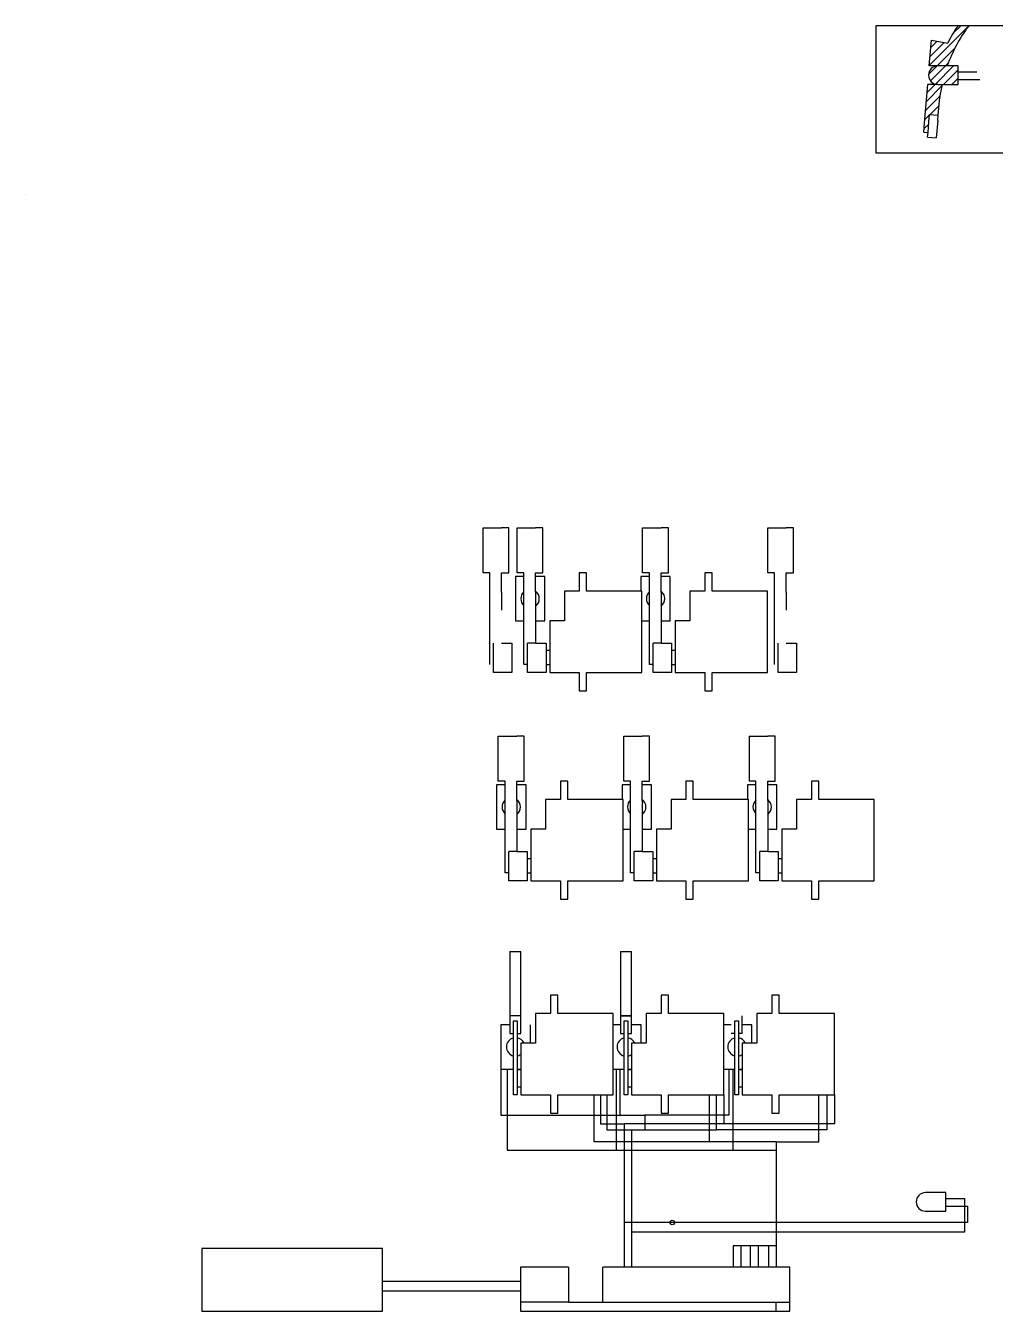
# Model space of a CAD drawing. Header units: millimetres. Extents: x 87 to 257, y -5 to 54.
# Drawn here: x 214.7 to 240.98, y -0.48 to 34.36 of the extents above; entities that cross this region are included whole.
import ezdxf

# ---------------------------------------------------------------- set-up
doc = ezdxf.new("R2010")
doc.units = ezdxf.units.MM
for name, color, linetype, transparency in [('5V', 30, 'Continuous', 0.1), ('GND', 251, 'Continuous', 0.1), ('Pins', 230, 'Continuous', 0.1), ('sezione', 90, 'Continuous', 0.1)]:
    doc.layers.add(name, color=color, linetype=linetype, transparency=transparency)
for name, color, linetype in [('components', 10, 'Continuous'), ('Layer1', 151, 'Continuous'), ('scatola', 255, 'Continuous')]:
    doc.layers.add(name, color=color, linetype=linetype)
pattern_1 = [(45, (53.01567, 0), (-0.1122532, 0.1122532), [])]

msp = doc.modelspace()

# ---------------------------------------------------------------- hatches: boundary and pattern name
at = {"layer": 'components'}
h = msp.add_hatch(dxfattribs=at)
h.set_pattern_fill('ANSI31', color=256, scale=0.05)
h.set_pattern_definition(pattern_1)
h.paths.add_polyline_path([(239.96843, 33.26956), (239.41732, 33.26956, 0.3675249), (239.17059, 33.05988), (239.16732, 33.01956, 0.41421356), (239.41732, 32.76956), (239.96843, 32.76956)])
at = {"layer": 'sezione'}
h = msp.add_hatch(dxfattribs=at)
h.set_pattern_fill('ANSI31', color=256, scale=0.05)
h.set_pattern_definition(pattern_1)
h.paths.add_polyline_path([(240.25533, 34.35977), (239.96634, 34.35977, 0.03115271), (239.68654, 33.88887), (239.24441, 33.96927), (239.17059, 33.05988, -0.3675249), (239.41732, 33.26956), (239.67563, 33.26956, -0.07453716)])
edge = h.paths.add_edge_path()
edge.add_line((239.53323, 32.76956), (239.14703, 32.76956))
edge.add_line((239.14703, 32.76956), (239.06185, 31.72017))
edge.add_line((239.06185, 31.72017), (239.04214, 31.47747))
edge.add_line((239.04214, 31.47747), (239.1538, 31.4684))
edge.add_line((239.1538, 31.4684), (239.17688, 31.75275))
edge.add_line((239.17688, 31.75275), (239.19347, 31.95713))
edge.add_line((239.19347, 31.95713), (239.42829, 31.93807))
edge.add_line((239.42829, 31.93807), (239.47199, 32.41703))
edge.add_arc((243.60177, 31.88114), 4.16441, 167.682049, 172.606525, ccw=False)

# ---------------------------------------------------------------- linework, layer by layer
at = {"layer": '5V'}
for p, q in [((230.28148, 5.3889), (230.28148, 4.60272)), ((233.61862, 5.3889), (233.61862, 4.60272)), ((236.61862, 5.3889), (236.61862, 4.60272)), ((230.28148, 4.60272), (230.9233, 4.60272)), ((230.9233, 4.60272), (230.9233, 0.72185)), ((236.61862, 4.60272), (230.9233, 4.60272)), ((240.22175, 2.36917), (240.22175, 1.92977)), ((232.2243, 1.92977), (230.9233, 1.92977)), ((240.22175, 1.92977), (232.2243, 1.92977)), ((224.37067, 0.33708), (228.10909, 0.33708))]:
    msp.add_line(p, q, dxfattribs=at)
at = {"layer": 'components'}
for p, q in [((239.96843, 33.26956), (239.41732, 33.26956)), ((239.96843, 32.76956), (239.96843, 33.26956)), ((239.96843, 33.11296), (240.4787, 33.11296)), ((239.41732, 32.76956), (239.96843, 32.76956)), ((239.96843, 32.90231), (240.55447, 32.90231)), ((227.96994, 19.43389), (227.96994, 18.23389)), ((228.20105, 19.43389), (227.96994, 19.43389)), ((228.76994, 19.43389), (228.51847, 19.43389)), ((228.76994, 18.23389), (228.76994, 19.43389)), ((231.36994, 19.43389), (231.36994, 19.03389)), ((231.60105, 19.43389), (231.36994, 19.43389)), ((232.16994, 19.43389), (231.91847, 19.43389)), ((232.16994, 18.23389), (232.16994, 19.43389)), ((228.30105, 18.767), (228.30105, 18.767)), ((231.70105, 18.767), (231.70105, 18.767)), ((227.96994, 18.23389), (228.20105, 18.23389)), ((228.51847, 18.23389), (228.76994, 18.23389)), ((231.40105, 18.23389), (231.60105, 18.23389)), ((231.91847, 18.23389), (232.16994, 18.23389)), ((227.37741, 16.83389), (227.37741, 17.62559)), ((227.59482, 17.62559), (227.87741, 17.62559)), ((228.30105, 16.83389), (228.30105, 17.62559)), ((228.51847, 17.62559), (228.80105, 17.62559)), ((228.90105, 17.42555), (228.80105, 17.42555)), ((231.70105, 16.83389), (231.70105, 17.62559)), ((231.91847, 17.62559), (232.20105, 17.62559)), ((232.30105, 17.42555), (232.20105, 17.42555)), ((235.09144, 16.83389), (235.09144, 17.62559)), ((235.30886, 17.62559), (235.59144, 17.62559)), ((227.77741, 16.83389), (227.37741, 16.83389)), ((228.70105, 16.83389), (228.30105, 16.83389)), ((228.80105, 17.04634), (228.90105, 17.04634)), ((232.10105, 16.83389), (231.70105, 16.83389)), ((232.20105, 17.04634), (232.30105, 17.04634)), ((235.49144, 16.83389), (235.09144, 16.83389)), ((227.46033, 13.78896), (227.46033, 12.58896)), ((227.69144, 13.78896), (227.46033, 13.78896)), ((228.26033, 13.78896), (228.00886, 13.78896)), ((228.26033, 12.58896), (228.26033, 13.78896)), ((230.86033, 13.78896), (230.86033, 13.38896)), ((231.09144, 13.78896), (230.86033, 13.78896)), ((231.66033, 13.78896), (231.40886, 13.78896)), ((231.66033, 12.58896), (231.66033, 13.78896)), ((234.49144, 13.78896), (234.26033, 13.78896)), ((234.26033, 13.78896), (234.26033, 13.38896)), ((235.06033, 13.78896), (234.80886, 13.78896)), ((235.06033, 12.58896), (235.06033, 13.78896)), ((227.79144, 13.12207), (227.79144, 13.12207)), ((231.19144, 13.12207), (231.19144, 13.12207)), ((234.59144, 13.12207), (234.59144, 13.12207)), ((227.46033, 12.58896), (227.69144, 12.58896)), ((228.00886, 12.58896), (228.26033, 12.58896)), ((230.89144, 12.58896), (231.09144, 12.58896)), ((231.40886, 12.58896), (231.66033, 12.58896)), ((234.29144, 12.58896), (234.49144, 12.58896)), ((234.80886, 12.58896), (235.06033, 12.58896)), ((227.79144, 11.18896), (227.79144, 11.98066)), ((228.00886, 11.98066), (228.29144, 11.98066)), ((231.19144, 11.18896), (231.19144, 11.98066)), ((231.40886, 11.98066), (231.69144, 11.98066)), ((234.59144, 11.18896), (234.59144, 11.98066)), ((234.80886, 11.98066), (235.09144, 11.98066)), ((228.39144, 11.78062), (228.29144, 11.78062)), ((231.79144, 11.78062), (231.69144, 11.78062)), ((235.19144, 11.78062), (235.09144, 11.78062)), ((228.19144, 11.18896), (227.79144, 11.18896)), ((228.29144, 11.40141), (228.39144, 11.40141)), ((231.59144, 11.18896), (231.19144, 11.18896)), ((231.69144, 11.40141), (231.79144, 11.40141)), ((234.99144, 11.18896), (234.59144, 11.18896)), ((235.09144, 11.40141), (235.19144, 11.40141)), ((227.81862, 7.28756), (227.57615, 7.28756)), ((227.57615, 7.28756), (227.57615, 6.08756)), ((228.37615, 6.7889), (228.37615, 7.28756)), ((230.81862, 7.28756), (230.61862, 7.28756)), ((231.37615, 7.28756), (231.11862, 7.28756)), ((231.37615, 6.7889), (231.37615, 7.28756)), ((233.81862, 7.28756), (233.61862, 7.28756)), ((234.37615, 7.28756), (234.11862, 7.28756)), ((234.37615, 6.7889), (234.37615, 7.28756)), ((227.57615, 6.08756), (227.91862, 6.08756)), ((228.01862, 6.08756), (228.11862, 6.08756)), ((228.11862, 6.06108), (228.01862, 6.06108)), ((230.61862, 6.08756), (230.91862, 6.08756)), ((231.01862, 6.08756), (231.11862, 6.08756)), ((231.11862, 6.06108), (231.01862, 6.06108)), ((233.61862, 6.08756), (233.91862, 6.08756)), ((234.01862, 6.08756), (234.11862, 6.08756)), ((234.11862, 6.06108), (234.01862, 6.06108)), ((228.01862, 5.60136), (228.11862, 5.60136)), ((231.01862, 5.60136), (231.11862, 5.60136)), ((234.01862, 5.60136), (234.11862, 5.60136)), ((238.83571, 2.50994), (238.83571, 2.46291)), ((239.63571, 2.73642), (239.0846, 2.73642)), ((239.63571, 2.23642), (239.63571, 2.73642)), ((239.63571, 2.57982), (240.14598, 2.57982)), ((239.0846, 2.23642), (239.63571, 2.23642)), ((239.63571, 2.36917), (240.22175, 2.36917)), ((224.37067, 1.22185), (219.47067, 1.22185)), ((219.47067, 1.22185), (219.47067, -0.47815)), ((224.37067, -0.47815), (224.37067, 1.22185)), ((228.10909, 0.72185), (228.10909, -0.47815)), ((229.41396, 0.72185), (228.10909, 0.72185)), ((229.41396, 0.72185), (229.41396, -0.23441)), ((235.40909, 0.72185), (230.34196, 0.72185)), ((230.34196, -0.23441), (230.34196, 0.72185)), ((235.40909, -0.47815), (235.40909, 0.72185)), ((229.41396, -0.23441), (228.10909, -0.23441)), ((229.41396, -0.23441), (235.40909, -0.23441)), ((235.03353, -0.23441), (235.03353, -0.47815)), ((219.47067, -0.47815), (224.37067, -0.47815)), ((228.10909, -0.47815), (235.40909, -0.47815))]:
    msp.add_line(p, q, dxfattribs=at)
for points in [[(231.40105, 19.03389), (229.90105, 19.03389), (229.90105, 19.53389), (229.70105, 19.53389), (229.70105, 19.03389), (229.30105, 19.03389), (229.30105, 18.23389), (228.90105, 18.23389), (228.90105, 16.83389), (229.70105, 16.83389), (229.70105, 16.33389), (229.90105, 16.33389), (229.90105, 16.83389), (231.40105, 16.83389), (231.40105, 19.03389)], [(234.80105, 19.03389), (233.30105, 19.03389), (233.30105, 19.53389), (233.10105, 19.53389), (233.10105, 19.03389), (232.70105, 19.03389), (232.70105, 18.23389), (232.30105, 18.23389), (232.30105, 16.83389), (233.10105, 16.83389), (233.10105, 16.33389), (233.30105, 16.33389), (233.30105, 16.83389), (234.80105, 16.83389), (234.80105, 19.03389)], [(227.87741, 17.62559), (227.87741, 16.83389), (227.77741, 16.83389)], [(228.80105, 17.62559), (228.80105, 16.83389), (228.70105, 16.83389)], [(232.20105, 17.62559), (232.20105, 16.83389), (232.10105, 16.83389)], [(235.59144, 17.62559), (235.59144, 16.83389), (235.49144, 16.83389)], [(230.89144, 13.38896), (229.39144, 13.38896), (229.39144, 13.88896), (229.19144, 13.88896), (229.19144, 13.38896), (228.79144, 13.38896), (228.79144, 12.58896), (228.39144, 12.58896), (228.39144, 11.18896), (229.19144, 11.18896), (229.19144, 10.68896), (229.39144, 10.68896), (229.39144, 11.18896), (230.89144, 11.18896), (230.89144, 13.38896)], [(234.29144, 13.38896), (232.79144, 13.38896), (232.79144, 13.88896), (232.59144, 13.88896), (232.59144, 13.38896), (232.19144, 13.38896), (232.19144, 12.58896), (231.79144, 12.58896), (231.79144, 11.18896), (232.59144, 11.18896), (232.59144, 10.68896), (232.79144, 10.68896), (232.79144, 11.18896), (234.29144, 11.18896), (234.29144, 13.38896)], [(237.69144, 13.38896), (236.19144, 13.38896), (236.19144, 13.88896), (235.99144, 13.88896), (235.99144, 13.38896), (235.59144, 13.38896), (235.59144, 12.58896), (235.19144, 12.58896), (235.19144, 11.18896), (235.99144, 11.18896), (235.99144, 10.68896), (236.19144, 10.68896), (236.19144, 11.18896), (237.69144, 11.18896), (237.69144, 13.38896)], [(228.29144, 11.98066), (228.29144, 11.18896), (228.19144, 11.18896)], [(231.69144, 11.98066), (231.69144, 11.18896), (231.59144, 11.18896)], [(235.09144, 11.98066), (235.09144, 11.18896), (234.99144, 11.18896)], [(230.61862, 7.5889), (229.11862, 7.5889), (229.11862, 8.0889), (228.91862, 8.0889), (228.91862, 7.5889), (228.51862, 7.5889), (228.51862, 6.7889), (228.11862, 6.7889), (228.11862, 5.3889), (228.91862, 5.3889), (228.91862, 4.8889), (229.11862, 4.8889), (229.11862, 5.3889), (230.61862, 5.3889), (230.61862, 7.5889)], [(233.61862, 7.5889), (232.11862, 7.5889), (232.11862, 8.0889), (231.91862, 8.0889), (231.91862, 7.5889), (231.51862, 7.5889), (231.51862, 6.7889), (231.11862, 6.7889), (231.11862, 5.3889), (231.91862, 5.3889), (231.91862, 4.8889), (232.11862, 4.8889), (232.11862, 5.3889), (233.61862, 5.3889), (233.61862, 7.5889)], [(236.61862, 7.5889), (235.11862, 7.5889), (235.11862, 8.0889), (234.91862, 8.0889), (234.91862, 7.5889), (234.51862, 7.5889), (234.51862, 6.7889), (234.11862, 6.7889), (234.11862, 5.3889), (234.91862, 5.3889), (234.91862, 4.8889), (235.11862, 4.8889), (235.11862, 5.3889), (236.61862, 5.3889), (236.61862, 7.5889)], [(227.91862, 5.3889), (227.91862, 7.3889), (228.01862, 7.3889), (228.01862, 5.3889), (227.91862, 5.3889)], [(230.91862, 5.3889), (230.91862, 7.3889), (231.01862, 7.3889), (231.01862, 5.3889), (230.91862, 5.3889)], [(233.91862, 5.3889), (233.91862, 7.3889), (234.01862, 7.3889), (234.01862, 5.3889), (233.91862, 5.3889)]]:
    msp.add_lwpolyline(points, dxfattribs=at)
for centre, start, end in [((239.41732, 33.01956), 90, 270), ((228.36994, 18.83389), 132.497869, 227.502131), ((228.36994, 18.83389), 306.448671, 53.551329), ((231.76994, 18.83389), 132.497869, 227.502131), ((231.76994, 18.83389), 306.448671, 53.551329), ((227.86033, 13.18896), 132.497869, 227.502131), ((227.86033, 13.18896), 306.448671, 53.551329), ((231.26033, 13.18896), 132.497869, 227.502131), ((231.26033, 13.18896), 306.448671, 53.551329), ((234.66033, 13.18896), 132.497869, 227.502131), ((234.66033, 13.18896), 306.448671, 53.551329), ((227.97615, 6.68756), 103.303029, 256.696971), ((227.97615, 6.68756), 23.915311, 80.218064), ((230.97615, 6.68756), 103.303029, 256.696971), ((230.97615, 6.68756), 23.915311, 80.218064), ((233.97615, 6.68756), 103.303029, 256.696971), ((233.97615, 6.68756), 23.915311, 80.218064), ((227.97615, 6.68756), 279.781936, 304.74317), ((230.97615, 6.68756), 279.781936, 304.74317), ((233.97615, 6.68756), 279.781936, 304.74317), ((239.0846, 2.48642), 90, 270)]:
    msp.add_arc(centre, 0.25, start, end, dxfattribs=at)
at = {"layer": 'GND'}
for p, q in [((227.57615, 6.08756), (227.57615, 4.83429)), ((230.80572, 6.08756), (230.80572, 4.83429)), ((233.75343, 6.08756), (233.75343, 4.83429)), ((230.44718, 5.3889), (230.44718, 4.44174)), ((233.42531, 4.44174), (233.42531, 5.3889)), ((236.41221, 5.3889), (236.41221, 4.44174)), ((227.57615, 4.83429), (231.48339, 4.83429)), ((231.48339, 4.83429), (231.48339, 4.44174)), ((233.75343, 4.83429), (231.48339, 4.83429)), ((230.44718, 4.44174), (233.42531, 4.44174)), ((231.11524, 4.44174), (231.11524, 0.72185)), ((236.41221, 4.44174), (233.42531, 4.44174)), ((240.14598, 2.57982), (240.14598, 1.66776)), ((240.14598, 1.66776), (231.11524, 1.66776)), ((224.37067, 0.08032), (228.10909, 0.08032))]:
    msp.add_line(p, q, dxfattribs=at)
at = {"layer": 'Layer1'}
msp.add_lwpolyline([(237.73894, 34.35977), (237.73894, 30.91128), (242.08507, 30.91128), (242.08507, 34.35977), (237.73894, 34.35977)], dxfattribs=at)
msp.add_circle((232.2243, 1.92977), 0.06135, dxfattribs=at)
at = {"layer": 'Pins'}
for p, q in [((227.7438, 6.08756), (227.7438, 3.88441)), ((230.70441, 6.08756), (230.70441, 3.88441)), ((233.86062, 6.08756), (233.86062, 3.88441)), ((230.10385, 4.11117), (230.10385, 5.3889)), ((233.23589, 4.11117), (233.23589, 5.3889)), ((236.19104, 4.11117), (236.19104, 5.3889)), ((227.7438, 3.88441), (235.04644, 3.88441)), ((233.23589, 4.11117), (230.10385, 4.11117)), ((235.04644, 4.11117), (233.23589, 4.11117)), ((235.04644, 0.72185), (235.04644, 4.11117)), ((235.04644, 4.11117), (236.19104, 4.11117)), ((234.08488, 1.29554), (233.87344, 1.29554)), ((233.87344, 1.29554), (233.87344, 0.72185)), ((234.33515, 1.29554), (234.08488, 1.29554)), ((234.08488, 1.29554), (234.08488, 0.72185)), ((234.54888, 1.29554), (234.33515, 1.29554)), ((234.33515, 1.29554), (234.33515, 0.72185)), ((235.04644, 1.29554), (234.54888, 1.29554)), ((234.54888, 1.29554), (234.54888, 0.72185)), ((234.8283, 1.29554), (234.8283, 0.72185))]:
    msp.add_line(p, q, dxfattribs=at)
at = {"layer": 'scatola'}
for p, q in [((239.41667, 31.79492), (239.37793, 31.3177)), ((239.41667, 31.79492), (239.42829, 31.93807)), ((239.14338, 31.34009), (239.1538, 31.4684)), ((239.14338, 31.34009), (239.3782, 31.32102)), ((227.09482, 19.53389), (227.09482, 20.74866)), ((227.09482, 20.74866), (227.29482, 20.74866)), ((227.29482, 20.74866), (227.59482, 20.74866)), ((227.79482, 20.74866), (227.59482, 20.74866)), ((227.79482, 19.53389), (227.79482, 20.74866)), ((228.01847, 19.53389), (228.01847, 20.74866)), ((228.01847, 20.74866), (228.21847, 20.74866)), ((228.21847, 20.74866), (228.51847, 20.74866)), ((228.71847, 20.74866), (228.51847, 20.74866)), ((228.71847, 19.53389), (228.71847, 20.74866)), ((231.41847, 19.53389), (231.41847, 20.74866)), ((231.41847, 20.74866), (231.61847, 20.74866)), ((231.61847, 20.74866), (231.91847, 20.74866)), ((232.11847, 20.74866), (231.91847, 20.74866)), ((232.11847, 19.53389), (232.11847, 20.74866)), ((234.80886, 19.53389), (234.80886, 20.74866)), ((234.80886, 20.74866), (235.00886, 20.74866)), ((235.00886, 20.74866), (235.30886, 20.74866)), ((235.50886, 20.74866), (235.30886, 20.74866)), ((235.50886, 19.53389), (235.50886, 20.74866)), ((227.27741, 19.53389), (227.09482, 19.53389)), ((227.27741, 17.04634), (227.27741, 19.53389)), ((227.59482, 19.00799), (227.59482, 19.53389)), ((227.59482, 19.53389), (227.79482, 19.53389)), ((228.20105, 19.53389), (228.01847, 19.53389)), ((228.20105, 17.04634), (228.20105, 19.53389)), ((228.51847, 19.00799), (228.51847, 19.53389)), ((228.51847, 19.53389), (228.71847, 19.53389)), ((231.60105, 19.53389), (231.41847, 19.53389)), ((231.60105, 17.04634), (231.60105, 19.53389)), ((231.91847, 19.00799), (231.91847, 19.53389)), ((231.91847, 19.53389), (232.11847, 19.53389)), ((234.99144, 19.53389), (234.80886, 19.53389)), ((234.99144, 17.04634), (234.99144, 19.53389)), ((235.30886, 19.00799), (235.30886, 19.53389)), ((235.30886, 19.53389), (235.50886, 19.53389)), ((227.59482, 19.00799), (227.59482, 18.52375)), ((228.51847, 19.00799), (228.51847, 18.52375)), ((231.91847, 19.00799), (231.91847, 18.52375)), ((235.30886, 19.00799), (235.30886, 18.52375)), ((228.51847, 18.52375), (228.51847, 17.62559)), ((231.91847, 18.52375), (231.91847, 17.62559)), ((228.51847, 17.62559), (228.30105, 17.62559)), ((231.91847, 17.62559), (231.70105, 17.62559)), ((228.30105, 17.04634), (228.20105, 17.04634)), ((231.70105, 17.04634), (231.60105, 17.04634)), ((227.50886, 13.88896), (227.50886, 15.10373)), ((227.50886, 15.10373), (227.70886, 15.10373)), ((227.70886, 15.10373), (228.00886, 15.10373)), ((228.20886, 15.10373), (228.00886, 15.10373)), ((228.20886, 13.88896), (228.20886, 15.10373)), ((230.90886, 13.88896), (230.90886, 15.10373)), ((230.90886, 15.10373), (231.10886, 15.10373)), ((231.10886, 15.10373), (231.40886, 15.10373)), ((231.60886, 15.10373), (231.40886, 15.10373)), ((231.60886, 13.88896), (231.60886, 15.10373)), ((234.30886, 15.10373), (234.50886, 15.10373)), ((234.30886, 15.10373), (234.30886, 13.88896)), ((234.50886, 15.10373), (234.80886, 15.10373)), ((235.00886, 15.10373), (234.80886, 15.10373)), ((235.00886, 13.88896), (235.00886, 15.10373)), ((227.69144, 13.88896), (227.50886, 13.88896)), ((227.69144, 11.40141), (227.69144, 13.88896)), ((228.00886, 13.36306), (228.00886, 13.88896)), ((228.00886, 13.88896), (228.20886, 13.88896)), ((231.09144, 13.88896), (230.90886, 13.88896)), ((231.09144, 11.40141), (231.09144, 13.88896)), ((231.40886, 13.36306), (231.40886, 13.88896)), ((231.40886, 13.88896), (231.60886, 13.88896)), ((234.49144, 13.88896), (234.30886, 13.88896)), ((234.49144, 11.40141), (234.49144, 13.88896)), ((234.80886, 13.36306), (234.80886, 13.88896)), ((234.80886, 13.88896), (235.00886, 13.88896)), ((228.00886, 13.36306), (228.00886, 12.87882)), ((231.40886, 13.36306), (231.40886, 12.87882)), ((234.80886, 13.36306), (234.80886, 12.87882)), ((228.00886, 12.87882), (228.00886, 11.98066)), ((231.40886, 12.87882), (231.40886, 11.98066)), ((234.80886, 12.87882), (234.80886, 11.98066)), ((228.00886, 11.98066), (227.79144, 11.98066)), ((231.40886, 11.98066), (231.19144, 11.98066)), ((234.80886, 11.98066), (234.59144, 11.98066)), ((227.79144, 11.40141), (227.69144, 11.40141)), ((231.19144, 11.40141), (231.09144, 11.40141)), ((234.59144, 11.40141), (234.49144, 11.40141)), ((227.81862, 9.27168), (227.81862, 7.53101)), ((227.81862, 9.27168), (228.11862, 9.27168)), ((228.11862, 7.53101), (228.11862, 9.27168)), ((230.81862, 9.27168), (230.81862, 7.53101)), ((230.81862, 9.27168), (231.11862, 9.27168)), ((231.11862, 7.53101), (231.11862, 9.27168)), ((228.11862, 7.53101), (227.81862, 7.53101)), ((227.81862, 7.53101), (227.81862, 7.04676)), ((228.11862, 7.04676), (228.11862, 7.53101)), ((231.11862, 7.53101), (230.81862, 7.53101)), ((230.81862, 7.53101), (230.81862, 7.04676)), ((230.81862, 7.53101), (231.11862, 7.53101)), ((231.11862, 7.04676), (231.11862, 7.53101)), ((234.11862, 7.04676), (234.11862, 7.53101)), ((227.81862, 7.04676), (227.91862, 7.04676)), ((228.01862, 7.04676), (228.11862, 7.04676)), ((230.81862, 7.04676), (230.91862, 7.04676)), ((231.01862, 7.04676), (231.11862, 7.04676)), ((233.91862, 7.04676), (233.81862, 7.04676)), ((234.11862, 7.04676), (234.01862, 7.04676))]:
    msp.add_line(p, q, dxfattribs=at)
msp.add_arc((212.7177, 29.79777), 1.98296, 0.005233, 0.005511, dxfattribs=at)
at = {"layer": 'sezione'}
for p, q in [((239.18761, 33.26956), (239.24441, 33.96927)), ((239.24441, 33.96927), (239.68654, 33.88887)), ((239.41732, 33.26956), (239.18761, 33.26956)), ((239.0792, 31.93393), (239.14703, 32.76956)), ((239.41732, 32.76956), (239.14703, 32.76956)), ((239.42829, 31.93807), (239.47199, 32.41703)), ((239.45286, 32.20734), (239.45102, 32.21807)), ((239.04214, 31.47747), (239.06185, 31.72017)), ((239.06185, 31.72017), (239.0792, 31.93393)), ((239.1538, 31.4684), (239.17688, 31.75275)), ((239.17688, 31.75275), (239.19347, 31.95713)), ((239.19347, 31.95713), (239.42829, 31.93807)), ((239.04214, 31.47747), (239.1538, 31.4684)), ((239.37793, 31.3177), (239.37793, 31.32105))]:
    msp.add_line(p, q, dxfattribs=at)
for radius, start, end in [(4.16441, 143.473501, 160.52463), (4.4, 145.713913, 152.851281), (4.16441, 167.682049, 172.606525)]:
    msp.add_arc((243.60177, 31.88114), radius, start, end, dxfattribs=at)

doc.saveas('drawing.dxf')
